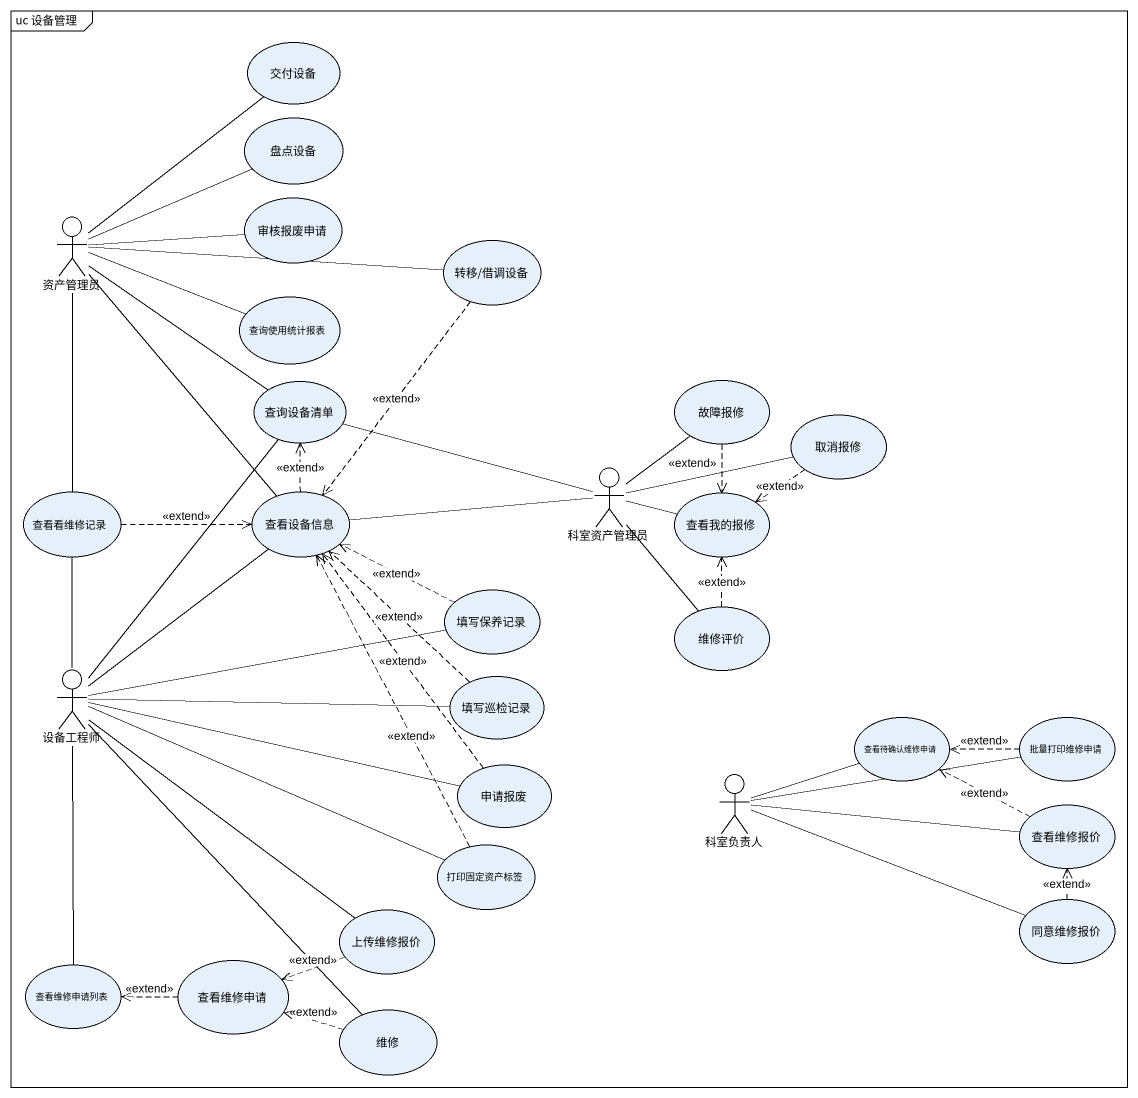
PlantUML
@startuml
mainframe uc 设备管理
usecase 交付设备
usecase 盘点设备
actor 资产管理员
usecase 审核报废申请
usecase "转移/借调设备" as 转移_借调设备
usecase 查询使用统计报表
usecase 查询设备清单
usecase 故障报修
usecase 取消报修
usecase 查看看维修记录
usecase 查看设备信息
actor 科室资产管理员
usecase 查看我的报修
usecase 填写保养记录
usecase 维修评价
actor 设备工程师
usecase 填写巡检记录
usecase 查看待确认维修申请
usecase 批量打印维修申请
usecase 申请报废
actor 科室负责人
usecase 查看维修报价
usecase 打印固定资产标签
usecase 上传维修报价
usecase 同意维修报价
usecase 查看维修申请列表
usecase 查看维修申请
usecase 维修
资产管理员 -up- 交付设备
资产管理员 -right- 盘点设备
资产管理员 -right- 审核报废申请
资产管理员 -right- 转移_借调设备
资产管理员 -right- 查询使用统计报表
资产管理员 -- 查询设备清单
资产管理员 -- 查看看维修记录
资产管理员 -- 查看设备信息
转移_借调设备 ..> 查看设备信息 : <<extend>>
故障报修 ..> 查看我的报修 : <<extend>>
取消报修 ..> 查看我的报修 : <<extend>>
查看看维修记录 .right.> 查看设备信息 : <<extend>>
查看设备信息 .up.> 查询设备清单 : <<extend>>
科室资产管理员 -left- 查询设备清单
科室资产管理员 -up- 故障报修
科室资产管理员 -right- 取消报修
科室资产管理员 -left- 查看设备信息
科室资产管理员 -right- 查看我的报修
科室资产管理员 -- 维修评价
填写保养记录 .left.> 查看设备信息 : <<extend>>
填写保养记录 -left- 设备工程师
维修评价 .up.> 查看我的报修 : <<extend>>
设备工程师 -up- 查询设备清单
设备工程师 -up- 查看看维修记录
设备工程师 -up- 查看设备信息
设备工程师 -right- 打印固定资产标签
设备工程师 -- 上传维修报价
设备工程师 -- 查看维修申请列表
填写巡检记录 .up.> 查看设备信息 : <<extend>>
填写巡检记录 -left- 设备工程师
批量打印维修申请 .left.> 查看待确认维修申请 : <<extend>>
申请报废 .up.> 查看设备信息 : <<extend>>
申请报废 -left- 设备工程师
科室负责人 -right- 查看待确认维修申请
科室负责人 -right- 批量打印维修申请
科室负责人 -right- 查看维修报价
科室负责人 -right- 同意维修报价
查看维修报价 .left.> 查看待确认维修申请 : <<extend>>
打印固定资产标签 .up.> 查看设备信息 : <<extend>>
上传维修报价 .left.> 查看维修申请 : <<extend>>
同意维修报价 .up.> 查看维修报价 : <<extend>>
查看维修申请 .left.> 查看维修申请列表 : <<extend>>
维修 -up- 设备工程师
维修 .left.> 查看维修申请 : <<extend>>
@enduml
